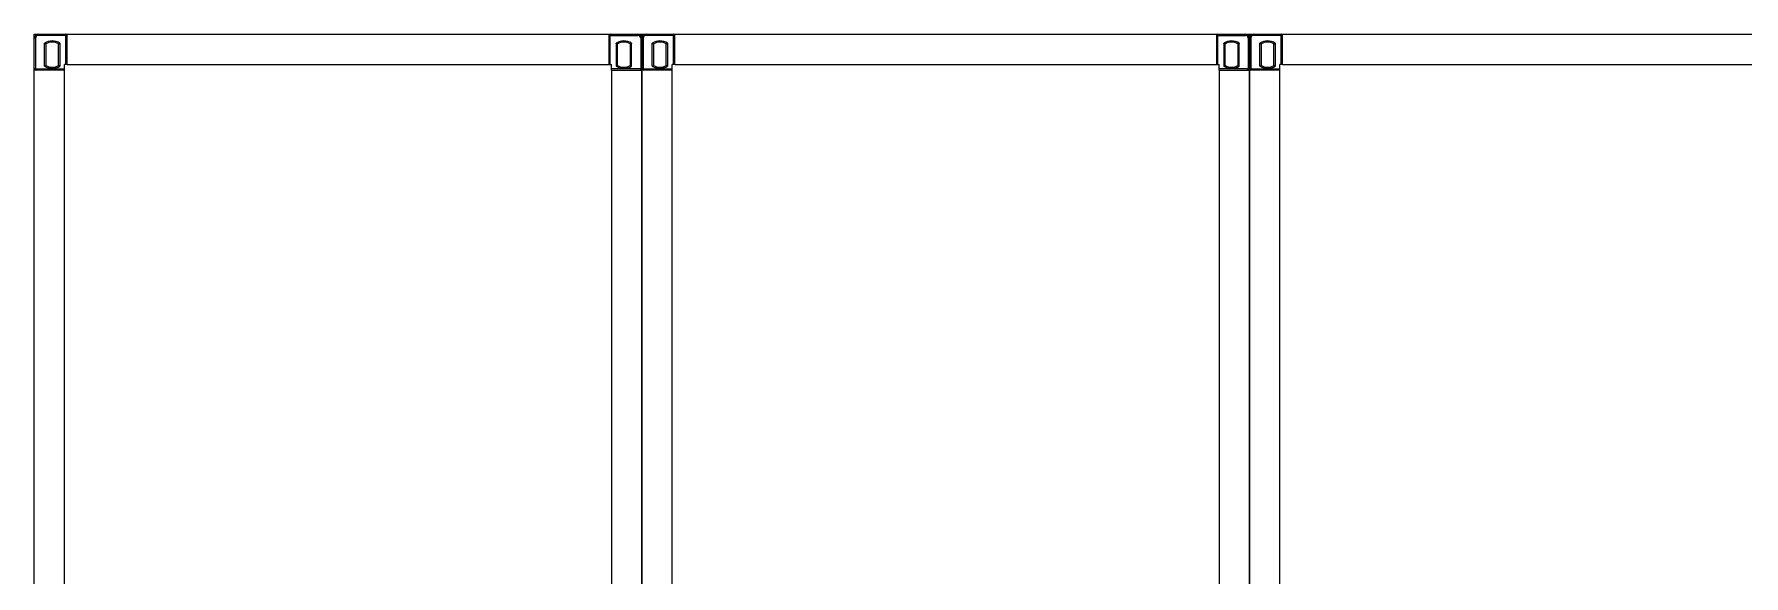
# Model space of a CAD drawing. Header units: millimetres. Extents: x 2448621 to 2484291, y -423869 to -398639.
# Drawn here: x 2481619.1 to 2481872.3, y -400945.7 to -400865.4 of the extents above; entities that cross this region are included whole.
import ezdxf

# ---------------------------------------------------------------- set-up
doc = ezdxf.new("R2010")
doc.units = ezdxf.units.MM
doc.header["$LTSCALE"] = 30

# ---------------------------------------------------------------- blocks, each defined once
blk = doc.blocks.new('KEY PLAN_NEW')
at = {"color": 253, "linetype": 'Continuous'}
for p, q in [((-1283.74, -1132.35), (-1283.86, -1132.35)), ((-1283.74, -1132.06), (-1283.74, -1132.06)), ((-1283.74, -1132.06), (-1283.74, -1132.06)), ((-1283.74, -1132.35), (-1283.74, -1135.38)), ((-1283.45, -1132.06), (-1283.45, -1131.94)), ((-1280.74, -1132.06), (-1283.45, -1132.06)), ((-1280.74, -1131.94), (-1280.74, -1132.06)), ((-1280.62, -1132.06), (-1280.74, -1132.06)), ((-1280.74, -1134.94), (-1280.74, -1132.06)), ((-1280.62, -1134.94), (-1280.62, -1131.94)), ((-1227.1, -1134.94), (-1227.1, -1131.94)), ((-1227.1, -1132.06), (-1226.98, -1132.06)), ((-1226.98, -1131.94), (-1226.98, -1132.06)), ((-1226.98, -1134.94), (-1226.98, -1132.06)), ((-1226.98, -1132.06), (-1224.27, -1132.06)), ((-1224.27, -1132.06), (-1224.27, -1131.94)), ((-1223.98, -1132.06), (-1223.98, -1132.06)), ((-1223.98, -1132.06), (-1223.98, -1132.06)), ((-1223.98, -1132.35), (-1223.86, -1132.35)), ((-1223.98, -1132.35), (-1223.98, -1135.38)), ((-1223.74, -1132.35), (-1223.86, -1132.35)), ((-1223.74, -1132.06), (-1223.74, -1132.06)), ((-1223.74, -1132.06), (-1223.74, -1132.06)), ((-1223.74, -1132.35), (-1223.74, -1135.38)), ((-1223.45, -1132.06), (-1223.45, -1131.94)), ((-1220.74, -1132.06), (-1223.45, -1132.06)), ((-1220.74, -1131.94), (-1220.74, -1132.06)), ((-1220.62, -1132.06), (-1220.74, -1132.06)), ((-1220.74, -1134.94), (-1220.74, -1132.06)), ((-1220.62, -1134.94), (-1220.62, -1131.94)), ((-1167.1, -1134.94), (-1167.1, -1131.94)), ((-1167.1, -1132.06), (-1166.98, -1132.06)), ((-1166.98, -1131.94), (-1166.98, -1132.06)), ((-1166.98, -1134.94), (-1166.98, -1132.06)), ((-1166.98, -1132.06), (-1164.27, -1132.06)), ((-1164.27, -1132.06), (-1164.27, -1131.94)), ((-1163.98, -1132.06), (-1163.98, -1132.06)), ((-1163.98, -1132.06), (-1163.98, -1132.06)), ((-1163.98, -1132.35), (-1163.86, -1132.35)), ((-1163.98, -1132.35), (-1163.98, -1135.38)), ((-1163.74, -1132.35), (-1163.86, -1132.35)), ((-1163.74, -1132.06), (-1163.74, -1132.06)), ((-1163.74, -1132.06), (-1163.74, -1132.06)), ((-1163.74, -1132.35), (-1163.74, -1135.38)), ((-1163.45, -1132.06), (-1163.45, -1131.94)), ((-1160.74, -1132.06), (-1163.45, -1132.06)), ((-1160.74, -1131.94), (-1160.74, -1132.06)), ((-1160.62, -1132.06), (-1160.74, -1132.06)), ((-1160.74, -1134.94), (-1160.74, -1132.06)), ((-1160.62, -1134.94), (-1160.62, -1131.94)), ((-1282.84, -1135.1), (-1282.84, -1132.84)), ((-1282.72, -1132.91), (-1282.72, -1135.04)), ((-1281.45, -1135.04), (-1281.45, -1132.91)), ((-1281.33, -1132.84), (-1281.33, -1135.1)), ((-1226.4, -1132.84), (-1226.4, -1135.1)), ((-1226.28, -1135.04), (-1226.28, -1132.91)), ((-1225.01, -1132.91), (-1225.01, -1135.04)), ((-1224.89, -1135.1), (-1224.89, -1132.84)), ((-1222.84, -1135.1), (-1222.84, -1132.84)), ((-1222.72, -1132.91), (-1222.72, -1135.04)), ((-1221.45, -1135.04), (-1221.45, -1132.91)), ((-1221.33, -1132.84), (-1221.33, -1135.1)), ((-1166.4, -1132.84), (-1166.4, -1135.1)), ((-1166.28, -1135.04), (-1166.28, -1132.91)), ((-1165.01, -1132.91), (-1165.01, -1135.04)), ((-1164.89, -1135.1), (-1164.89, -1132.84)), ((-1162.84, -1135.1), (-1162.84, -1132.84)), ((-1162.72, -1132.91), (-1162.72, -1135.04)), ((-1161.45, -1135.04), (-1161.45, -1132.91)), ((-1161.33, -1132.84), (-1161.33, -1135.1)), ((-1283.74, -1135.38), (-1283.86, -1135.38)), ((-1280.86, -1135.5), (-1283.86, -1135.5)), ((-1283.74, -1135.5), (-1283.74, -1135.38)), ((-1283.74, -1135.38), (-1280.86, -1135.38)), ((-1223.98, -1135.38), (-1226.86, -1135.38)), ((-1226.86, -1135.5), (-1223.86, -1135.5)), ((-1223.98, -1135.5), (-1223.98, -1135.38)), ((-1223.98, -1135.38), (-1223.86, -1135.38)), ((-1223.74, -1135.38), (-1223.86, -1135.38)), ((-1220.86, -1135.5), (-1223.86, -1135.5)), ((-1223.74, -1135.5), (-1223.74, -1135.38)), ((-1223.74, -1135.38), (-1220.86, -1135.38)), ((-1163.98, -1135.38), (-1166.86, -1135.38)), ((-1166.86, -1135.5), (-1163.86, -1135.5)), ((-1163.98, -1135.5), (-1163.98, -1135.38)), ((-1163.98, -1135.38), (-1163.86, -1135.38)), ((-1163.74, -1135.38), (-1163.86, -1135.38)), ((-1160.86, -1135.5), (-1163.86, -1135.5)), ((-1163.74, -1135.5), (-1163.74, -1135.38)), ((-1163.74, -1135.38), (-1160.86, -1135.38))]:
    blk.add_line(p, q, dxfattribs=at)
at = {"color": 253}
for p, q in [((-1280.62, -1134.94), (-1280.86, -1134.94)), ((-1280.86, -1135.5), (-1280.86, -1134.94)), ((-1280.86, -1428.38), (-1280.86, -1135.5)), ((-1280.62, -1134.94), (-1227.1, -1134.94)), ((-1227.1, -1134.94), (-1226.86, -1134.94)), ((-1226.86, -1135.5), (-1226.86, -1134.94)), ((-1226.86, -1135.5), (-1226.86, -1428.38)), ((-1220.62, -1134.94), (-1220.86, -1134.94)), ((-1220.86, -1135.5), (-1220.86, -1134.94)), ((-1220.86, -1428.38), (-1220.86, -1135.5)), ((-1220.62, -1134.94), (-1167.1, -1134.94)), ((-1167.1, -1134.94), (-1166.86, -1134.94)), ((-1166.86, -1135.5), (-1166.86, -1134.94)), ((-1166.86, -1135.5), (-1166.86, -1428.38)), ((-1160.62, -1134.94), (-1160.86, -1134.94)), ((-1160.86, -1135.5), (-1160.86, -1134.94)), ((-1160.86, -1428.38), (-1160.86, -1135.5)), ((-1160.62, -1134.94), (-1107.1, -1134.94))]:
    blk.add_line(p, q, dxfattribs=at)
for points in [[(-1283.86, -1131.94), (-1223.86, -1131.94), (-1223.86, -1431.94), (-1283.86, -1431.94)], [(-1223.86, -1131.94), (-1163.86, -1131.94), (-1163.86, -1431.94), (-1223.86, -1431.94)], [(-1163.86, -1131.94), (-1103.86, -1131.94), (-1103.86, -1431.94), (-1163.86, -1431.94)]]:
    blk.add_lwpolyline(points, close=True, dxfattribs=at)
at = {"color": 253, "linetype": 'Continuous'}
for centre, radius, start, end in [((-1283.45, -1132.35), 0.41, 90, 180), ((-1283.45, -1132.35), 0.29, 90, 180), ((-1282.08, -1133.97), 1.36, 56.2792, 123.7208), ((-1280.74, -1132.06), 0.12, 0, 90), ((-1226.98, -1132.06), 0.12, 90, 180), ((-1225.64, -1133.97), 1.36, 56.2792, 123.7208), ((-1224.27, -1132.35), 0.41, 0, 90), ((-1224.27, -1132.35), 0.29, 0, 90), ((-1223.45, -1132.35), 0.41, 90, 180), ((-1223.45, -1132.35), 0.29, 90, 180), ((-1222.08, -1133.97), 1.36, 56.2792, 123.7208), ((-1220.74, -1132.06), 0.12, 0, 90), ((-1166.98, -1132.06), 0.12, 90, 180), ((-1165.64, -1133.97), 1.36, 56.2792, 123.7208), ((-1164.27, -1132.35), 0.41, 0, 90), ((-1164.27, -1132.35), 0.29, 0, 90), ((-1163.45, -1132.35), 0.41, 90, 180), ((-1163.45, -1132.35), 0.29, 90, 180), ((-1162.08, -1133.97), 1.36, 56.2792, 123.7208), ((-1160.74, -1132.06), 0.12, 0, 90), ((-1282.08, -1133.97), 1.24, 59.1964, 120.8036), ((-1225.64, -1133.97), 1.24, 59.1964, 120.8036), ((-1222.08, -1133.97), 1.24, 59.1964, 120.8036), ((-1165.64, -1133.97), 1.24, 59.1964, 120.8036), ((-1162.08, -1133.97), 1.24, 59.1964, 120.8036), ((-1283.74, -1135.38), 0.12, 180, 270), ((-1282.08, -1133.97), 1.36, 236.2792, 303.7208), ((-1282.08, -1133.97), 1.24, 239.1964, 300.8036), ((-1225.64, -1133.97), 1.36, 236.2792, 303.7208), ((-1225.64, -1133.97), 1.24, 239.1964, 300.8036), ((-1223.98, -1135.38), 0.12, 270, 0), ((-1223.74, -1135.38), 0.12, 180, 270), ((-1222.08, -1133.97), 1.36, 236.2792, 303.7208), ((-1222.08, -1133.97), 1.24, 239.1964, 300.8036), ((-1165.64, -1133.97), 1.36, 236.2792, 303.7208), ((-1165.64, -1133.97), 1.24, 239.1964, 300.8036), ((-1163.98, -1135.38), 0.12, 270, 0), ((-1163.74, -1135.38), 0.12, 180, 270), ((-1162.08, -1133.97), 1.36, 236.2792, 303.7208), ((-1162.08, -1133.97), 1.24, 239.1964, 300.8036)]:
    blk.add_arc(centre, radius, start, end, dxfattribs=at)
for points, knots in [([(-1282.84, -1132.84), (-1282.84, -1132.84, 46), (-1282.84, -1132.84, 46), (-1282.83, -1132.84, 46), (-1282.83, -1132.84, 46), (-1282.83, -1132.84, 46), (-1282.83, -1132.85, 46), (-1282.83, -1132.85, 46), (-1282.82, -1132.85, 46), (-1282.82, -1132.85, 46), (-1282.81, -1132.86, 46), (-1282.81, -1132.86, 46), (-1282.8, -1132.86, 46), (-1282.8, -1132.86, 46), (-1282.8, -1132.86, 46), (-1282.8, -1132.86, 46), (-1282.79, -1132.87, 46), (-1282.79, -1132.87, 46), (-1282.79, -1132.87, 46), (-1282.79, -1132.87, 46), (-1282.78, -1132.87, 46), (-1282.78, -1132.88, 46), (-1282.77, -1132.88, 46), (-1282.77, -1132.88, 46), (-1282.76, -1132.88, 46), (-1282.76, -1132.88, 46), (-1282.76, -1132.88, 46), (-1282.76, -1132.88, 46), (-1282.76, -1132.89, 46), (-1282.76, -1132.89, 46), (-1282.75, -1132.89, 46), (-1282.75, -1132.89, 46), (-1282.74, -1132.89, 46), (-1282.74, -1132.89, 46), (-1282.74, -1132.9, 46), (-1282.74, -1132.9, 46), (-1282.74, -1132.9, 46), (-1282.74, -1132.9, 46), (-1282.73, -1132.9, 46), (-1282.73, -1132.9, 46), (-1282.73, -1132.9, 46), (-1282.73, -1132.9, 46), (-1282.73, -1132.9, 46), (-1282.72, -1132.9, 46), (-1282.72, -1132.91, 46), (-1282.72, -1132.91, 46), (-1282.72, -1132.91, 46), (-1282.72, -1132.91, 46), (-1282.72, -1132.91, 46), (-1282.72, -1132.91, 46), (-1282.72, -1132.91, 46), (-1282.72, -1132.91, 46), (-1282.72, -1132.91, 46), (-1282.72, -1132.91, 46)], [0, 0, 0, 0, 0.00782, 0.00782, 0.015639, 0.031279, 0.031279, 0.062557, 0.062557, 0.125114, 0.125114, 0.187671, 0.187671, 0.21895, 0.21895, 0.234589, 0.234589, 0.250228, 0.250228, 0.312785, 0.312785, 0.375342, 0.375342, 0.437899, 0.437899, 0.453538, 0.453538, 0.469178, 0.469178, 0.500456, 0.500456, 0.563013, 0.563013, 0.62557, 0.62557, 0.641209, 0.641209, 0.656849, 0.656849, 0.688127, 0.688127, 0.750684, 0.750684, 0.813241, 0.813241, 0.828881, 0.828881, 0.84452, 0.84452, 0.875798, 0.875798, 0.938355, 1, 1, 1, 1]), ([(-1281.45, -1132.91), (-1281.45, -1132.91, 46), (-1281.45, -1132.91, 46), (-1281.45, -1132.91, 46), (-1281.44, -1132.91, 46), (-1281.44, -1132.91, 46), (-1281.44, -1132.91, 46), (-1281.44, -1132.91, 46), (-1281.44, -1132.91, 46), (-1281.44, -1132.91, 46), (-1281.44, -1132.9, 46), (-1281.44, -1132.9, 46), (-1281.43, -1132.9, 46), (-1281.43, -1132.9, 46), (-1281.43, -1132.9, 46), (-1281.43, -1132.9, 46), (-1281.43, -1132.9, 46), (-1281.43, -1132.9, 46), (-1281.43, -1132.9, 46), (-1281.43, -1132.9, 46), (-1281.42, -1132.89, 46), (-1281.42, -1132.89, 46), (-1281.41, -1132.89, 46), (-1281.41, -1132.89, 46), (-1281.41, -1132.89, 46), (-1281.41, -1132.89, 46), (-1281.4, -1132.88, 46), (-1281.4, -1132.88, 46), (-1281.4, -1132.88, 46), (-1281.4, -1132.88, 46), (-1281.4, -1132.88, 46), (-1281.39, -1132.88, 46), (-1281.39, -1132.88, 46), (-1281.38, -1132.87, 46), (-1281.38, -1132.87, 46), (-1281.37, -1132.87, 46), (-1281.37, -1132.87, 46), (-1281.37, -1132.87, 46), (-1281.37, -1132.86, 46), (-1281.37, -1132.86, 46), (-1281.36, -1132.86, 46), (-1281.36, -1132.86, 46), (-1281.36, -1132.86, 46), (-1281.35, -1132.86, 46), (-1281.35, -1132.85, 46), (-1281.34, -1132.85, 46), (-1281.34, -1132.85, 46), (-1281.33, -1132.85, 46), (-1281.33, -1132.84, 46), (-1281.33, -1132.84, 46), (-1281.33, -1132.84, 46), (-1281.33, -1132.84, 46), (-1281.33, -1132.84, 46), (-1281.33, -1132.84, 46)], [0, 0, 0, 0, 0.06206, 0.12459, 0.12459, 0.155854, 0.155854, 0.171487, 0.171487, 0.187119, 0.187119, 0.249648, 0.249648, 0.312178, 0.312178, 0.343442, 0.343442, 0.359075, 0.359075, 0.374707, 0.374707, 0.437236, 0.437236, 0.499766, 0.499766, 0.53103, 0.53103, 0.546663, 0.546663, 0.562295, 0.562295, 0.624824, 0.624824, 0.687353, 0.687353, 0.749883, 0.749883, 0.765515, 0.765515, 0.781147, 0.781147, 0.812412, 0.812412, 0.874941, 0.874941, 0.937471, 0.937471, 0.968735, 0.968735, 0.984368, 0.992184, 0.992184, 1, 1, 1, 1]), ([(-1226.28, -1132.91), (-1226.28, -1132.91, 46), (-1226.28, -1132.91, 46), (-1226.28, -1132.91, 46), (-1226.28, -1132.91, 46), (-1226.28, -1132.91, 46), (-1226.28, -1132.91, 46), (-1226.28, -1132.91, 46), (-1226.28, -1132.91, 46), (-1226.28, -1132.91, 46), (-1226.28, -1132.9, 46), (-1226.29, -1132.9, 46), (-1226.29, -1132.9, 46), (-1226.29, -1132.9, 46), (-1226.29, -1132.9, 46), (-1226.29, -1132.9, 46), (-1226.3, -1132.9, 46), (-1226.3, -1132.9, 46), (-1226.3, -1132.9, 46), (-1226.3, -1132.9, 46), (-1226.3, -1132.89, 46), (-1226.3, -1132.89, 46), (-1226.31, -1132.89, 46), (-1226.31, -1132.89, 46), (-1226.32, -1132.89, 46), (-1226.32, -1132.89, 46), (-1226.32, -1132.88, 46), (-1226.32, -1132.88, 46), (-1226.32, -1132.88, 46), (-1226.32, -1132.88, 46), (-1226.33, -1132.88, 46), (-1226.33, -1132.88, 46), (-1226.34, -1132.88, 46), (-1226.34, -1132.87, 46), (-1226.35, -1132.87, 46), (-1226.35, -1132.87, 46), (-1226.35, -1132.87, 46), (-1226.35, -1132.87, 46), (-1226.36, -1132.86, 46), (-1226.36, -1132.86, 46), (-1226.36, -1132.86, 46), (-1226.36, -1132.86, 46), (-1226.37, -1132.86, 46), (-1226.37, -1132.86, 46), (-1226.38, -1132.85, 46), (-1226.38, -1132.85, 46), (-1226.39, -1132.85, 46), (-1226.39, -1132.85, 46), (-1226.39, -1132.84, 46), (-1226.39, -1132.84, 46), (-1226.39, -1132.84, 46), (-1226.4, -1132.84, 46), (-1226.4, -1132.84, 46), (-1226.4, -1132.84, 46)], [0, 0, 0, 0, 0.06206, 0.12459, 0.12459, 0.155854, 0.155854, 0.171487, 0.171487, 0.187119, 0.187119, 0.249648, 0.249648, 0.312178, 0.312178, 0.343442, 0.343442, 0.359075, 0.359075, 0.374707, 0.374707, 0.437236, 0.437236, 0.499766, 0.499766, 0.53103, 0.53103, 0.546663, 0.546663, 0.562295, 0.562295, 0.624824, 0.624824, 0.687353, 0.687353, 0.749883, 0.749883, 0.765515, 0.765515, 0.781147, 0.781147, 0.812412, 0.812412, 0.874941, 0.874941, 0.937471, 0.937471, 0.968735, 0.968735, 0.984368, 0.992184, 0.992184, 1, 1, 1, 1]), ([(-1224.89, -1132.84), (-1224.89, -1132.84, 46), (-1224.89, -1132.84, 46), (-1224.89, -1132.84, 46), (-1224.89, -1132.84, 46), (-1224.89, -1132.84, 46), (-1224.89, -1132.85, 46), (-1224.9, -1132.85, 46), (-1224.9, -1132.85, 46), (-1224.91, -1132.85, 46), (-1224.91, -1132.86, 46), (-1224.92, -1132.86, 46), (-1224.92, -1132.86, 46), (-1224.92, -1132.86, 46), (-1224.93, -1132.86, 46), (-1224.93, -1132.86, 46), (-1224.93, -1132.87, 46), (-1224.93, -1132.87, 46), (-1224.93, -1132.87, 46), (-1224.94, -1132.87, 46), (-1224.94, -1132.87, 46), (-1224.95, -1132.88, 46), (-1224.95, -1132.88, 46), (-1224.96, -1132.88, 46), (-1224.96, -1132.88, 46), (-1224.96, -1132.88, 46), (-1224.96, -1132.88, 46), (-1224.96, -1132.88, 46), (-1224.97, -1132.89, 46), (-1224.97, -1132.89, 46), (-1224.97, -1132.89, 46), (-1224.97, -1132.89, 46), (-1224.98, -1132.89, 46), (-1224.98, -1132.89, 46), (-1224.99, -1132.9, 46), (-1224.99, -1132.9, 46), (-1224.99, -1132.9, 46), (-1224.99, -1132.9, 46), (-1224.99, -1132.9, 46), (-1224.99, -1132.9, 46), (-1224.99, -1132.9, 46), (-1224.99, -1132.9, 46), (-1225, -1132.9, 46), (-1225, -1132.9, 46), (-1225, -1132.91, 46), (-1225, -1132.91, 46), (-1225, -1132.91, 46), (-1225, -1132.91, 46), (-1225, -1132.91, 46), (-1225, -1132.91, 46), (-1225.01, -1132.91, 46), (-1225.01, -1132.91, 46), (-1225.01, -1132.91, 46), (-1225.01, -1132.91, 46)], [0, 0, 0, 0, 0.00782, 0.00782, 0.015639, 0.031279, 0.031279, 0.062557, 0.062557, 0.125114, 0.125114, 0.187671, 0.187671, 0.21895, 0.21895, 0.234589, 0.234589, 0.250228, 0.250228, 0.312785, 0.312785, 0.375342, 0.375342, 0.437899, 0.437899, 0.453538, 0.453538, 0.469178, 0.469178, 0.500456, 0.500456, 0.563013, 0.563013, 0.62557, 0.62557, 0.641209, 0.641209, 0.656849, 0.656849, 0.688127, 0.688127, 0.750684, 0.750684, 0.813241, 0.813241, 0.828881, 0.828881, 0.84452, 0.84452, 0.875798, 0.875798, 0.938355, 1, 1, 1, 1]), ([(-1222.84, -1132.84), (-1222.84, -1132.84, 46), (-1222.84, -1132.84, 46), (-1222.83, -1132.84, 46), (-1222.83, -1132.84, 46), (-1222.83, -1132.84, 46), (-1222.83, -1132.85, 46), (-1222.83, -1132.85, 46), (-1222.82, -1132.85, 46), (-1222.82, -1132.85, 46), (-1222.81, -1132.86, 46), (-1222.81, -1132.86, 46), (-1222.8, -1132.86, 46), (-1222.8, -1132.86, 46), (-1222.8, -1132.86, 46), (-1222.8, -1132.86, 46), (-1222.79, -1132.87, 46), (-1222.79, -1132.87, 46), (-1222.79, -1132.87, 46), (-1222.79, -1132.87, 46), (-1222.78, -1132.87, 46), (-1222.78, -1132.88, 46), (-1222.77, -1132.88, 46), (-1222.77, -1132.88, 46), (-1222.76, -1132.88, 46), (-1222.76, -1132.88, 46), (-1222.76, -1132.88, 46), (-1222.76, -1132.88, 46), (-1222.76, -1132.89, 46), (-1222.76, -1132.89, 46), (-1222.75, -1132.89, 46), (-1222.75, -1132.89, 46), (-1222.74, -1132.89, 46), (-1222.74, -1132.89, 46), (-1222.74, -1132.9, 46), (-1222.74, -1132.9, 46), (-1222.74, -1132.9, 46), (-1222.74, -1132.9, 46), (-1222.73, -1132.9, 46), (-1222.73, -1132.9, 46), (-1222.73, -1132.9, 46), (-1222.73, -1132.9, 46), (-1222.73, -1132.9, 46), (-1222.72, -1132.9, 46), (-1222.72, -1132.91, 46), (-1222.72, -1132.91, 46), (-1222.72, -1132.91, 46), (-1222.72, -1132.91, 46), (-1222.72, -1132.91, 46), (-1222.72, -1132.91, 46), (-1222.72, -1132.91, 46), (-1222.72, -1132.91, 46), (-1222.72, -1132.91, 46), (-1222.72, -1132.91, 46)], [0, 0, 0, 0, 0.00782, 0.00782, 0.015639, 0.031279, 0.031279, 0.062557, 0.062557, 0.125114, 0.125114, 0.187671, 0.187671, 0.21895, 0.21895, 0.234589, 0.234589, 0.250228, 0.250228, 0.312785, 0.312785, 0.375342, 0.375342, 0.437899, 0.437899, 0.453538, 0.453538, 0.469178, 0.469178, 0.500456, 0.500456, 0.563013, 0.563013, 0.62557, 0.62557, 0.641209, 0.641209, 0.656849, 0.656849, 0.688127, 0.688127, 0.750684, 0.750684, 0.813241, 0.813241, 0.828881, 0.828881, 0.84452, 0.84452, 0.875798, 0.875798, 0.938355, 1, 1, 1, 1]), ([(-1221.45, -1132.91), (-1221.45, -1132.91, 46), (-1221.45, -1132.91, 46), (-1221.45, -1132.91, 46), (-1221.44, -1132.91, 46), (-1221.44, -1132.91, 46), (-1221.44, -1132.91, 46), (-1221.44, -1132.91, 46), (-1221.44, -1132.91, 46), (-1221.44, -1132.91, 46), (-1221.44, -1132.9, 46), (-1221.44, -1132.9, 46), (-1221.43, -1132.9, 46), (-1221.43, -1132.9, 46), (-1221.43, -1132.9, 46), (-1221.43, -1132.9, 46), (-1221.43, -1132.9, 46), (-1221.43, -1132.9, 46), (-1221.43, -1132.9, 46), (-1221.43, -1132.9, 46), (-1221.42, -1132.89, 46), (-1221.42, -1132.89, 46), (-1221.41, -1132.89, 46), (-1221.41, -1132.89, 46), (-1221.41, -1132.89, 46), (-1221.41, -1132.89, 46), (-1221.4, -1132.88, 46), (-1221.4, -1132.88, 46), (-1221.4, -1132.88, 46), (-1221.4, -1132.88, 46), (-1221.4, -1132.88, 46), (-1221.39, -1132.88, 46), (-1221.39, -1132.88, 46), (-1221.38, -1132.87, 46), (-1221.38, -1132.87, 46), (-1221.37, -1132.87, 46), (-1221.37, -1132.87, 46), (-1221.37, -1132.87, 46), (-1221.37, -1132.86, 46), (-1221.37, -1132.86, 46), (-1221.36, -1132.86, 46), (-1221.36, -1132.86, 46), (-1221.36, -1132.86, 46), (-1221.35, -1132.86, 46), (-1221.35, -1132.85, 46), (-1221.34, -1132.85, 46), (-1221.34, -1132.85, 46), (-1221.33, -1132.85, 46), (-1221.33, -1132.84, 46), (-1221.33, -1132.84, 46), (-1221.33, -1132.84, 46), (-1221.33, -1132.84, 46), (-1221.33, -1132.84, 46), (-1221.33, -1132.84, 46)], [0, 0, 0, 0, 0.06206, 0.12459, 0.12459, 0.155854, 0.155854, 0.171487, 0.171487, 0.187119, 0.187119, 0.249648, 0.249648, 0.312178, 0.312178, 0.343442, 0.343442, 0.359075, 0.359075, 0.374707, 0.374707, 0.437236, 0.437236, 0.499766, 0.499766, 0.53103, 0.53103, 0.546663, 0.546663, 0.562295, 0.562295, 0.624824, 0.624824, 0.687353, 0.687353, 0.749883, 0.749883, 0.765515, 0.765515, 0.781147, 0.781147, 0.812412, 0.812412, 0.874941, 0.874941, 0.937471, 0.937471, 0.968735, 0.968735, 0.984368, 0.992184, 0.992184, 1, 1, 1, 1]), ([(-1166.28, -1132.91), (-1166.28, -1132.91, 46), (-1166.28, -1132.91, 46), (-1166.28, -1132.91, 46), (-1166.28, -1132.91, 46), (-1166.28, -1132.91, 46), (-1166.28, -1132.91, 46), (-1166.28, -1132.91, 46), (-1166.28, -1132.91, 46), (-1166.28, -1132.91, 46), (-1166.28, -1132.9, 46), (-1166.29, -1132.9, 46), (-1166.29, -1132.9, 46), (-1166.29, -1132.9, 46), (-1166.29, -1132.9, 46), (-1166.29, -1132.9, 46), (-1166.3, -1132.9, 46), (-1166.3, -1132.9, 46), (-1166.3, -1132.9, 46), (-1166.3, -1132.9, 46), (-1166.3, -1132.89, 46), (-1166.3, -1132.89, 46), (-1166.31, -1132.89, 46), (-1166.31, -1132.89, 46), (-1166.32, -1132.89, 46), (-1166.32, -1132.89, 46), (-1166.32, -1132.88, 46), (-1166.32, -1132.88, 46), (-1166.32, -1132.88, 46), (-1166.32, -1132.88, 46), (-1166.33, -1132.88, 46), (-1166.33, -1132.88, 46), (-1166.34, -1132.88, 46), (-1166.34, -1132.87, 46), (-1166.35, -1132.87, 46), (-1166.35, -1132.87, 46), (-1166.35, -1132.87, 46), (-1166.35, -1132.87, 46), (-1166.36, -1132.86, 46), (-1166.36, -1132.86, 46), (-1166.36, -1132.86, 46), (-1166.36, -1132.86, 46), (-1166.37, -1132.86, 46), (-1166.37, -1132.86, 46), (-1166.38, -1132.85, 46), (-1166.38, -1132.85, 46), (-1166.39, -1132.85, 46), (-1166.39, -1132.85, 46), (-1166.39, -1132.84, 46), (-1166.39, -1132.84, 46), (-1166.39, -1132.84, 46), (-1166.4, -1132.84, 46), (-1166.4, -1132.84, 46), (-1166.4, -1132.84, 46)], [0, 0, 0, 0, 0.06206, 0.12459, 0.12459, 0.155854, 0.155854, 0.171487, 0.171487, 0.187119, 0.187119, 0.249648, 0.249648, 0.312178, 0.312178, 0.343442, 0.343442, 0.359075, 0.359075, 0.374707, 0.374707, 0.437236, 0.437236, 0.499766, 0.499766, 0.53103, 0.53103, 0.546663, 0.546663, 0.562295, 0.562295, 0.624824, 0.624824, 0.687353, 0.687353, 0.749883, 0.749883, 0.765515, 0.765515, 0.781147, 0.781147, 0.812412, 0.812412, 0.874941, 0.874941, 0.937471, 0.937471, 0.968735, 0.968735, 0.984368, 0.992184, 0.992184, 1, 1, 1, 1]), ([(-1164.89, -1132.84), (-1164.89, -1132.84, 46), (-1164.89, -1132.84, 46), (-1164.89, -1132.84, 46), (-1164.89, -1132.84, 46), (-1164.89, -1132.84, 46), (-1164.89, -1132.85, 46), (-1164.9, -1132.85, 46), (-1164.9, -1132.85, 46), (-1164.91, -1132.85, 46), (-1164.91, -1132.86, 46), (-1164.92, -1132.86, 46), (-1164.92, -1132.86, 46), (-1164.92, -1132.86, 46), (-1164.93, -1132.86, 46), (-1164.93, -1132.86, 46), (-1164.93, -1132.87, 46), (-1164.93, -1132.87, 46), (-1164.93, -1132.87, 46), (-1164.94, -1132.87, 46), (-1164.94, -1132.87, 46), (-1164.95, -1132.88, 46), (-1164.95, -1132.88, 46), (-1164.96, -1132.88, 46), (-1164.96, -1132.88, 46), (-1164.96, -1132.88, 46), (-1164.96, -1132.88, 46), (-1164.96, -1132.88, 46), (-1164.97, -1132.89, 46), (-1164.97, -1132.89, 46), (-1164.97, -1132.89, 46), (-1164.97, -1132.89, 46), (-1164.98, -1132.89, 46), (-1164.98, -1132.89, 46), (-1164.99, -1132.9, 46), (-1164.99, -1132.9, 46), (-1164.99, -1132.9, 46), (-1164.99, -1132.9, 46), (-1164.99, -1132.9, 46), (-1164.99, -1132.9, 46), (-1164.99, -1132.9, 46), (-1164.99, -1132.9, 46), (-1165, -1132.9, 46), (-1165, -1132.9, 46), (-1165, -1132.91, 46), (-1165, -1132.91, 46), (-1165, -1132.91, 46), (-1165, -1132.91, 46), (-1165, -1132.91, 46), (-1165, -1132.91, 46), (-1165.01, -1132.91, 46), (-1165.01, -1132.91, 46), (-1165.01, -1132.91, 46), (-1165.01, -1132.91, 46)], [0, 0, 0, 0, 0.00782, 0.00782, 0.015639, 0.031279, 0.031279, 0.062557, 0.062557, 0.125114, 0.125114, 0.187671, 0.187671, 0.21895, 0.21895, 0.234589, 0.234589, 0.250228, 0.250228, 0.312785, 0.312785, 0.375342, 0.375342, 0.437899, 0.437899, 0.453538, 0.453538, 0.469178, 0.469178, 0.500456, 0.500456, 0.563013, 0.563013, 0.62557, 0.62557, 0.641209, 0.641209, 0.656849, 0.656849, 0.688127, 0.688127, 0.750684, 0.750684, 0.813241, 0.813241, 0.828881, 0.828881, 0.84452, 0.84452, 0.875798, 0.875798, 0.938355, 1, 1, 1, 1]), ([(-1162.84, -1132.84), (-1162.84, -1132.84, 46), (-1162.84, -1132.84, 46), (-1162.83, -1132.84, 46), (-1162.83, -1132.84, 46), (-1162.83, -1132.84, 46), (-1162.83, -1132.85, 46), (-1162.83, -1132.85, 46), (-1162.82, -1132.85, 46), (-1162.82, -1132.85, 46), (-1162.81, -1132.86, 46), (-1162.81, -1132.86, 46), (-1162.8, -1132.86, 46), (-1162.8, -1132.86, 46), (-1162.8, -1132.86, 46), (-1162.8, -1132.86, 46), (-1162.79, -1132.87, 46), (-1162.79, -1132.87, 46), (-1162.79, -1132.87, 46), (-1162.79, -1132.87, 46), (-1162.78, -1132.87, 46), (-1162.78, -1132.88, 46), (-1162.77, -1132.88, 46), (-1162.77, -1132.88, 46), (-1162.76, -1132.88, 46), (-1162.76, -1132.88, 46), (-1162.76, -1132.88, 46), (-1162.76, -1132.88, 46), (-1162.76, -1132.89, 46), (-1162.76, -1132.89, 46), (-1162.75, -1132.89, 46), (-1162.75, -1132.89, 46), (-1162.74, -1132.89, 46), (-1162.74, -1132.89, 46), (-1162.74, -1132.9, 46), (-1162.74, -1132.9, 46), (-1162.74, -1132.9, 46), (-1162.74, -1132.9, 46), (-1162.73, -1132.9, 46), (-1162.73, -1132.9, 46), (-1162.73, -1132.9, 46), (-1162.73, -1132.9, 46), (-1162.73, -1132.9, 46), (-1162.72, -1132.9, 46), (-1162.72, -1132.91, 46), (-1162.72, -1132.91, 46), (-1162.72, -1132.91, 46), (-1162.72, -1132.91, 46), (-1162.72, -1132.91, 46), (-1162.72, -1132.91, 46), (-1162.72, -1132.91, 46), (-1162.72, -1132.91, 46), (-1162.72, -1132.91, 46), (-1162.72, -1132.91, 46)], [0, 0, 0, 0, 0.00782, 0.00782, 0.015639, 0.031279, 0.031279, 0.062557, 0.062557, 0.125114, 0.125114, 0.187671, 0.187671, 0.21895, 0.21895, 0.234589, 0.234589, 0.250228, 0.250228, 0.312785, 0.312785, 0.375342, 0.375342, 0.437899, 0.437899, 0.453538, 0.453538, 0.469178, 0.469178, 0.500456, 0.500456, 0.563013, 0.563013, 0.62557, 0.62557, 0.641209, 0.641209, 0.656849, 0.656849, 0.688127, 0.688127, 0.750684, 0.750684, 0.813241, 0.813241, 0.828881, 0.828881, 0.84452, 0.84452, 0.875798, 0.875798, 0.938355, 1, 1, 1, 1]), ([(-1161.45, -1132.91), (-1161.45, -1132.91, 46), (-1161.45, -1132.91, 46), (-1161.45, -1132.91, 46), (-1161.44, -1132.91, 46), (-1161.44, -1132.91, 46), (-1161.44, -1132.91, 46), (-1161.44, -1132.91, 46), (-1161.44, -1132.91, 46), (-1161.44, -1132.91, 46), (-1161.44, -1132.9, 46), (-1161.44, -1132.9, 46), (-1161.43, -1132.9, 46), (-1161.43, -1132.9, 46), (-1161.43, -1132.9, 46), (-1161.43, -1132.9, 46), (-1161.43, -1132.9, 46), (-1161.43, -1132.9, 46), (-1161.43, -1132.9, 46), (-1161.43, -1132.9, 46), (-1161.42, -1132.89, 46), (-1161.42, -1132.89, 46), (-1161.41, -1132.89, 46), (-1161.41, -1132.89, 46), (-1161.41, -1132.89, 46), (-1161.41, -1132.89, 46), (-1161.4, -1132.88, 46), (-1161.4, -1132.88, 46), (-1161.4, -1132.88, 46), (-1161.4, -1132.88, 46), (-1161.4, -1132.88, 46), (-1161.39, -1132.88, 46), (-1161.39, -1132.88, 46), (-1161.38, -1132.87, 46), (-1161.38, -1132.87, 46), (-1161.37, -1132.87, 46), (-1161.37, -1132.87, 46), (-1161.37, -1132.87, 46), (-1161.37, -1132.86, 46), (-1161.37, -1132.86, 46), (-1161.36, -1132.86, 46), (-1161.36, -1132.86, 46), (-1161.36, -1132.86, 46), (-1161.35, -1132.86, 46), (-1161.35, -1132.85, 46), (-1161.34, -1132.85, 46), (-1161.34, -1132.85, 46), (-1161.33, -1132.85, 46), (-1161.33, -1132.84, 46), (-1161.33, -1132.84, 46), (-1161.33, -1132.84, 46), (-1161.33, -1132.84, 46), (-1161.33, -1132.84, 46), (-1161.33, -1132.84, 46)], [0, 0, 0, 0, 0.06206, 0.12459, 0.12459, 0.155854, 0.155854, 0.171487, 0.171487, 0.187119, 0.187119, 0.249648, 0.249648, 0.312178, 0.312178, 0.343442, 0.343442, 0.359075, 0.359075, 0.374707, 0.374707, 0.437236, 0.437236, 0.499766, 0.499766, 0.53103, 0.53103, 0.546663, 0.546663, 0.562295, 0.562295, 0.624824, 0.624824, 0.687353, 0.687353, 0.749883, 0.749883, 0.765515, 0.765515, 0.781147, 0.781147, 0.812412, 0.812412, 0.874941, 0.874941, 0.937471, 0.937471, 0.968735, 0.968735, 0.984368, 0.992184, 0.992184, 1, 1, 1, 1]), ([(-1282.84, -1135.1), (-1282.84, -1135.1, 46), (-1282.84, -1135.1, 46), (-1282.83, -1135.1, 46), (-1282.83, -1135.1, 46), (-1282.83, -1135.1, 46), (-1282.83, -1135.1, 46), (-1282.83, -1135.1, 46), (-1282.82, -1135.1, 46), (-1282.82, -1135.09, 46), (-1282.81, -1135.09, 46), (-1282.81, -1135.09, 46), (-1282.8, -1135.09, 46), (-1282.8, -1135.09, 46), (-1282.8, -1135.08, 46), (-1282.8, -1135.08, 46), (-1282.79, -1135.08, 46), (-1282.79, -1135.08, 46), (-1282.79, -1135.08, 46), (-1282.79, -1135.08, 46), (-1282.78, -1135.07, 46), (-1282.78, -1135.07, 46), (-1282.77, -1135.07, 46), (-1282.77, -1135.07, 46), (-1282.76, -1135.06, 46), (-1282.76, -1135.06, 46), (-1282.76, -1135.06, 46), (-1282.76, -1135.06, 46), (-1282.76, -1135.06, 46), (-1282.76, -1135.06, 46), (-1282.75, -1135.06, 46), (-1282.75, -1135.06, 46), (-1282.74, -1135.05, 46), (-1282.74, -1135.05, 46), (-1282.74, -1135.05, 46), (-1282.74, -1135.05, 46), (-1282.74, -1135.05, 46), (-1282.74, -1135.05, 46), (-1282.73, -1135.05, 46), (-1282.73, -1135.05, 46), (-1282.73, -1135.05, 46), (-1282.73, -1135.05, 46), (-1282.73, -1135.04, 46), (-1282.72, -1135.04, 46), (-1282.72, -1135.04, 46), (-1282.72, -1135.04, 46), (-1282.72, -1135.04, 46), (-1282.72, -1135.04, 46), (-1282.72, -1135.04, 46), (-1282.72, -1135.04, 46), (-1282.72, -1135.04, 46), (-1282.72, -1135.04, 46), (-1282.72, -1135.04, 46), (-1282.72, -1135.04, 46)], [0, 0, 0, 0, 0.00782, 0.00782, 0.015639, 0.031279, 0.031279, 0.062557, 0.062557, 0.125114, 0.125114, 0.187671, 0.187671, 0.21895, 0.21895, 0.234589, 0.234589, 0.250228, 0.250228, 0.312785, 0.312785, 0.375342, 0.375342, 0.437899, 0.437899, 0.453538, 0.453538, 0.469178, 0.469178, 0.500456, 0.500456, 0.563013, 0.563013, 0.62557, 0.62557, 0.641209, 0.641209, 0.656849, 0.656849, 0.688127, 0.688127, 0.750684, 0.750684, 0.813241, 0.813241, 0.828881, 0.828881, 0.84452, 0.84452, 0.875798, 0.875798, 0.938355, 1, 1, 1, 1]), ([(-1281.45, -1135.04), (-1281.45, -1135.04, 46), (-1281.45, -1135.04, 46), (-1281.45, -1135.04, 46), (-1281.44, -1135.04, 46), (-1281.44, -1135.04, 46), (-1281.44, -1135.04, 46), (-1281.44, -1135.04, 46), (-1281.44, -1135.04, 46), (-1281.44, -1135.04, 46), (-1281.44, -1135.04, 46), (-1281.44, -1135.04, 46), (-1281.43, -1135.05, 46), (-1281.43, -1135.05, 46), (-1281.43, -1135.05, 46), (-1281.43, -1135.05, 46), (-1281.43, -1135.05, 46), (-1281.43, -1135.05, 46), (-1281.43, -1135.05, 46), (-1281.43, -1135.05, 46), (-1281.42, -1135.05, 46), (-1281.42, -1135.05, 46), (-1281.41, -1135.06, 46), (-1281.41, -1135.06, 46), (-1281.41, -1135.06, 46), (-1281.41, -1135.06, 46), (-1281.4, -1135.06, 46), (-1281.4, -1135.06, 46), (-1281.4, -1135.06, 46), (-1281.4, -1135.06, 46), (-1281.4, -1135.07, 46), (-1281.39, -1135.07, 46), (-1281.39, -1135.07, 46), (-1281.38, -1135.07, 46), (-1281.38, -1135.08, 46), (-1281.37, -1135.08, 46), (-1281.37, -1135.08, 46), (-1281.37, -1135.08, 46), (-1281.37, -1135.08, 46), (-1281.37, -1135.08, 46), (-1281.36, -1135.09, 46), (-1281.36, -1135.09, 46), (-1281.36, -1135.09, 46), (-1281.35, -1135.09, 46), (-1281.35, -1135.09, 46), (-1281.34, -1135.1, 46), (-1281.34, -1135.1, 46), (-1281.33, -1135.1, 46), (-1281.33, -1135.1, 46), (-1281.33, -1135.1, 46), (-1281.33, -1135.1, 46), (-1281.33, -1135.1, 46), (-1281.33, -1135.1, 46), (-1281.33, -1135.1, 46)], [0, 0, 0, 0, 0.06206, 0.12459, 0.12459, 0.155854, 0.155854, 0.171487, 0.171487, 0.187119, 0.187119, 0.249648, 0.249648, 0.312178, 0.312178, 0.343442, 0.343442, 0.359075, 0.359075, 0.374707, 0.374707, 0.437236, 0.437236, 0.499766, 0.499766, 0.53103, 0.53103, 0.546663, 0.546663, 0.562295, 0.562295, 0.624824, 0.624824, 0.687353, 0.687353, 0.749883, 0.749883, 0.765515, 0.765515, 0.781147, 0.781147, 0.812412, 0.812412, 0.874941, 0.874941, 0.937471, 0.937471, 0.968735, 0.968735, 0.984368, 0.992184, 0.992184, 1, 1, 1, 1]), ([(-1226.28, -1135.04), (-1226.28, -1135.04, 46), (-1226.28, -1135.04, 46), (-1226.28, -1135.04, 46), (-1226.28, -1135.04, 46), (-1226.28, -1135.04, 46), (-1226.28, -1135.04, 46), (-1226.28, -1135.04, 46), (-1226.28, -1135.04, 46), (-1226.28, -1135.04, 46), (-1226.28, -1135.04, 46), (-1226.29, -1135.04, 46), (-1226.29, -1135.05, 46), (-1226.29, -1135.05, 46), (-1226.29, -1135.05, 46), (-1226.29, -1135.05, 46), (-1226.3, -1135.05, 46), (-1226.3, -1135.05, 46), (-1226.3, -1135.05, 46), (-1226.3, -1135.05, 46), (-1226.3, -1135.05, 46), (-1226.3, -1135.05, 46), (-1226.31, -1135.06, 46), (-1226.31, -1135.06, 46), (-1226.32, -1135.06, 46), (-1226.32, -1135.06, 46), (-1226.32, -1135.06, 46), (-1226.32, -1135.06, 46), (-1226.32, -1135.06, 46), (-1226.32, -1135.06, 46), (-1226.33, -1135.07, 46), (-1226.33, -1135.07, 46), (-1226.34, -1135.07, 46), (-1226.34, -1135.07, 46), (-1226.35, -1135.08, 46), (-1226.35, -1135.08, 46), (-1226.35, -1135.08, 46), (-1226.35, -1135.08, 46), (-1226.36, -1135.08, 46), (-1226.36, -1135.08, 46), (-1226.36, -1135.09, 46), (-1226.36, -1135.09, 46), (-1226.37, -1135.09, 46), (-1226.37, -1135.09, 46), (-1226.38, -1135.09, 46), (-1226.38, -1135.1, 46), (-1226.39, -1135.1, 46), (-1226.39, -1135.1, 46), (-1226.39, -1135.1, 46), (-1226.39, -1135.1, 46), (-1226.39, -1135.1, 46), (-1226.4, -1135.1, 46), (-1226.4, -1135.1, 46), (-1226.4, -1135.1, 46)], [0, 0, 0, 0, 0.06206, 0.12459, 0.12459, 0.155854, 0.155854, 0.171487, 0.171487, 0.187119, 0.187119, 0.249648, 0.249648, 0.312178, 0.312178, 0.343442, 0.343442, 0.359075, 0.359075, 0.374707, 0.374707, 0.437236, 0.437236, 0.499766, 0.499766, 0.53103, 0.53103, 0.546663, 0.546663, 0.562295, 0.562295, 0.624824, 0.624824, 0.687353, 0.687353, 0.749883, 0.749883, 0.765515, 0.765515, 0.781147, 0.781147, 0.812412, 0.812412, 0.874941, 0.874941, 0.937471, 0.937471, 0.968735, 0.968735, 0.984368, 0.992184, 0.992184, 1, 1, 1, 1]), ([(-1224.89, -1135.1), (-1224.89, -1135.1, 46), (-1224.89, -1135.1, 46), (-1224.89, -1135.1, 46), (-1224.89, -1135.1, 46), (-1224.89, -1135.1, 46), (-1224.89, -1135.1, 46), (-1224.9, -1135.1, 46), (-1224.9, -1135.1, 46), (-1224.91, -1135.09, 46), (-1224.91, -1135.09, 46), (-1224.92, -1135.09, 46), (-1224.92, -1135.09, 46), (-1224.92, -1135.09, 46), (-1224.93, -1135.08, 46), (-1224.93, -1135.08, 46), (-1224.93, -1135.08, 46), (-1224.93, -1135.08, 46), (-1224.93, -1135.08, 46), (-1224.94, -1135.08, 46), (-1224.94, -1135.07, 46), (-1224.95, -1135.07, 46), (-1224.95, -1135.07, 46), (-1224.96, -1135.07, 46), (-1224.96, -1135.06, 46), (-1224.96, -1135.06, 46), (-1224.96, -1135.06, 46), (-1224.96, -1135.06, 46), (-1224.97, -1135.06, 46), (-1224.97, -1135.06, 46), (-1224.97, -1135.06, 46), (-1224.97, -1135.06, 46), (-1224.98, -1135.05, 46), (-1224.98, -1135.05, 46), (-1224.99, -1135.05, 46), (-1224.99, -1135.05, 46), (-1224.99, -1135.05, 46), (-1224.99, -1135.05, 46), (-1224.99, -1135.05, 46), (-1224.99, -1135.05, 46), (-1224.99, -1135.05, 46), (-1224.99, -1135.05, 46), (-1225, -1135.04, 46), (-1225, -1135.04, 46), (-1225, -1135.04, 46), (-1225, -1135.04, 46), (-1225, -1135.04, 46), (-1225, -1135.04, 46), (-1225, -1135.04, 46), (-1225, -1135.04, 46), (-1225.01, -1135.04, 46), (-1225.01, -1135.04, 46), (-1225.01, -1135.04, 46), (-1225.01, -1135.04, 46)], [0, 0, 0, 0, 0.00782, 0.00782, 0.015639, 0.031279, 0.031279, 0.062557, 0.062557, 0.125114, 0.125114, 0.187671, 0.187671, 0.21895, 0.21895, 0.234589, 0.234589, 0.250228, 0.250228, 0.312785, 0.312785, 0.375342, 0.375342, 0.437899, 0.437899, 0.453538, 0.453538, 0.469178, 0.469178, 0.500456, 0.500456, 0.563013, 0.563013, 0.62557, 0.62557, 0.641209, 0.641209, 0.656849, 0.656849, 0.688127, 0.688127, 0.750684, 0.750684, 0.813241, 0.813241, 0.828881, 0.828881, 0.84452, 0.84452, 0.875798, 0.875798, 0.938355, 1, 1, 1, 1]), ([(-1222.84, -1135.1), (-1222.84, -1135.1, 46), (-1222.84, -1135.1, 46), (-1222.83, -1135.1, 46), (-1222.83, -1135.1, 46), (-1222.83, -1135.1, 46), (-1222.83, -1135.1, 46), (-1222.83, -1135.1, 46), (-1222.82, -1135.1, 46), (-1222.82, -1135.09, 46), (-1222.81, -1135.09, 46), (-1222.81, -1135.09, 46), (-1222.8, -1135.09, 46), (-1222.8, -1135.09, 46), (-1222.8, -1135.08, 46), (-1222.8, -1135.08, 46), (-1222.79, -1135.08, 46), (-1222.79, -1135.08, 46), (-1222.79, -1135.08, 46), (-1222.79, -1135.08, 46), (-1222.78, -1135.07, 46), (-1222.78, -1135.07, 46), (-1222.77, -1135.07, 46), (-1222.77, -1135.07, 46), (-1222.76, -1135.06, 46), (-1222.76, -1135.06, 46), (-1222.76, -1135.06, 46), (-1222.76, -1135.06, 46), (-1222.76, -1135.06, 46), (-1222.76, -1135.06, 46), (-1222.75, -1135.06, 46), (-1222.75, -1135.06, 46), (-1222.74, -1135.05, 46), (-1222.74, -1135.05, 46), (-1222.74, -1135.05, 46), (-1222.74, -1135.05, 46), (-1222.74, -1135.05, 46), (-1222.74, -1135.05, 46), (-1222.73, -1135.05, 46), (-1222.73, -1135.05, 46), (-1222.73, -1135.05, 46), (-1222.73, -1135.05, 46), (-1222.73, -1135.04, 46), (-1222.72, -1135.04, 46), (-1222.72, -1135.04, 46), (-1222.72, -1135.04, 46), (-1222.72, -1135.04, 46), (-1222.72, -1135.04, 46), (-1222.72, -1135.04, 46), (-1222.72, -1135.04, 46), (-1222.72, -1135.04, 46), (-1222.72, -1135.04, 46), (-1222.72, -1135.04, 46), (-1222.72, -1135.04, 46)], [0, 0, 0, 0, 0.00782, 0.00782, 0.015639, 0.031279, 0.031279, 0.062557, 0.062557, 0.125114, 0.125114, 0.187671, 0.187671, 0.21895, 0.21895, 0.234589, 0.234589, 0.250228, 0.250228, 0.312785, 0.312785, 0.375342, 0.375342, 0.437899, 0.437899, 0.453538, 0.453538, 0.469178, 0.469178, 0.500456, 0.500456, 0.563013, 0.563013, 0.62557, 0.62557, 0.641209, 0.641209, 0.656849, 0.656849, 0.688127, 0.688127, 0.750684, 0.750684, 0.813241, 0.813241, 0.828881, 0.828881, 0.84452, 0.84452, 0.875798, 0.875798, 0.938355, 1, 1, 1, 1]), ([(-1221.45, -1135.04), (-1221.45, -1135.04, 46), (-1221.45, -1135.04, 46), (-1221.45, -1135.04, 46), (-1221.44, -1135.04, 46), (-1221.44, -1135.04, 46), (-1221.44, -1135.04, 46), (-1221.44, -1135.04, 46), (-1221.44, -1135.04, 46), (-1221.44, -1135.04, 46), (-1221.44, -1135.04, 46), (-1221.44, -1135.04, 46), (-1221.43, -1135.05, 46), (-1221.43, -1135.05, 46), (-1221.43, -1135.05, 46), (-1221.43, -1135.05, 46), (-1221.43, -1135.05, 46), (-1221.43, -1135.05, 46), (-1221.43, -1135.05, 46), (-1221.43, -1135.05, 46), (-1221.42, -1135.05, 46), (-1221.42, -1135.05, 46), (-1221.41, -1135.06, 46), (-1221.41, -1135.06, 46), (-1221.41, -1135.06, 46), (-1221.41, -1135.06, 46), (-1221.4, -1135.06, 46), (-1221.4, -1135.06, 46), (-1221.4, -1135.06, 46), (-1221.4, -1135.06, 46), (-1221.4, -1135.07, 46), (-1221.39, -1135.07, 46), (-1221.39, -1135.07, 46), (-1221.38, -1135.07, 46), (-1221.38, -1135.08, 46), (-1221.37, -1135.08, 46), (-1221.37, -1135.08, 46), (-1221.37, -1135.08, 46), (-1221.37, -1135.08, 46), (-1221.37, -1135.08, 46), (-1221.36, -1135.09, 46), (-1221.36, -1135.09, 46), (-1221.36, -1135.09, 46), (-1221.35, -1135.09, 46), (-1221.35, -1135.09, 46), (-1221.34, -1135.1, 46), (-1221.34, -1135.1, 46), (-1221.33, -1135.1, 46), (-1221.33, -1135.1, 46), (-1221.33, -1135.1, 46), (-1221.33, -1135.1, 46), (-1221.33, -1135.1, 46), (-1221.33, -1135.1, 46), (-1221.33, -1135.1, 46)], [0, 0, 0, 0, 0.06206, 0.12459, 0.12459, 0.155854, 0.155854, 0.171487, 0.171487, 0.187119, 0.187119, 0.249648, 0.249648, 0.312178, 0.312178, 0.343442, 0.343442, 0.359075, 0.359075, 0.374707, 0.374707, 0.437236, 0.437236, 0.499766, 0.499766, 0.53103, 0.53103, 0.546663, 0.546663, 0.562295, 0.562295, 0.624824, 0.624824, 0.687353, 0.687353, 0.749883, 0.749883, 0.765515, 0.765515, 0.781147, 0.781147, 0.812412, 0.812412, 0.874941, 0.874941, 0.937471, 0.937471, 0.968735, 0.968735, 0.984368, 0.992184, 0.992184, 1, 1, 1, 1]), ([(-1166.28, -1135.04), (-1166.28, -1135.04, 46), (-1166.28, -1135.04, 46), (-1166.28, -1135.04, 46), (-1166.28, -1135.04, 46), (-1166.28, -1135.04, 46), (-1166.28, -1135.04, 46), (-1166.28, -1135.04, 46), (-1166.28, -1135.04, 46), (-1166.28, -1135.04, 46), (-1166.28, -1135.04, 46), (-1166.29, -1135.04, 46), (-1166.29, -1135.05, 46), (-1166.29, -1135.05, 46), (-1166.29, -1135.05, 46), (-1166.29, -1135.05, 46), (-1166.3, -1135.05, 46), (-1166.3, -1135.05, 46), (-1166.3, -1135.05, 46), (-1166.3, -1135.05, 46), (-1166.3, -1135.05, 46), (-1166.3, -1135.05, 46), (-1166.31, -1135.06, 46), (-1166.31, -1135.06, 46), (-1166.32, -1135.06, 46), (-1166.32, -1135.06, 46), (-1166.32, -1135.06, 46), (-1166.32, -1135.06, 46), (-1166.32, -1135.06, 46), (-1166.32, -1135.06, 46), (-1166.33, -1135.07, 46), (-1166.33, -1135.07, 46), (-1166.34, -1135.07, 46), (-1166.34, -1135.07, 46), (-1166.35, -1135.08, 46), (-1166.35, -1135.08, 46), (-1166.35, -1135.08, 46), (-1166.35, -1135.08, 46), (-1166.36, -1135.08, 46), (-1166.36, -1135.08, 46), (-1166.36, -1135.09, 46), (-1166.36, -1135.09, 46), (-1166.37, -1135.09, 46), (-1166.37, -1135.09, 46), (-1166.38, -1135.09, 46), (-1166.38, -1135.1, 46), (-1166.39, -1135.1, 46), (-1166.39, -1135.1, 46), (-1166.39, -1135.1, 46), (-1166.39, -1135.1, 46), (-1166.39, -1135.1, 46), (-1166.4, -1135.1, 46), (-1166.4, -1135.1, 46), (-1166.4, -1135.1, 46)], [0, 0, 0, 0, 0.06206, 0.12459, 0.12459, 0.155854, 0.155854, 0.171487, 0.171487, 0.187119, 0.187119, 0.249648, 0.249648, 0.312178, 0.312178, 0.343442, 0.343442, 0.359075, 0.359075, 0.374707, 0.374707, 0.437236, 0.437236, 0.499766, 0.499766, 0.53103, 0.53103, 0.546663, 0.546663, 0.562295, 0.562295, 0.624824, 0.624824, 0.687353, 0.687353, 0.749883, 0.749883, 0.765515, 0.765515, 0.781147, 0.781147, 0.812412, 0.812412, 0.874941, 0.874941, 0.937471, 0.937471, 0.968735, 0.968735, 0.984368, 0.992184, 0.992184, 1, 1, 1, 1]), ([(-1164.89, -1135.1), (-1164.89, -1135.1, 46), (-1164.89, -1135.1, 46), (-1164.89, -1135.1, 46), (-1164.89, -1135.1, 46), (-1164.89, -1135.1, 46), (-1164.89, -1135.1, 46), (-1164.9, -1135.1, 46), (-1164.9, -1135.1, 46), (-1164.91, -1135.09, 46), (-1164.91, -1135.09, 46), (-1164.92, -1135.09, 46), (-1164.92, -1135.09, 46), (-1164.92, -1135.09, 46), (-1164.93, -1135.08, 46), (-1164.93, -1135.08, 46), (-1164.93, -1135.08, 46), (-1164.93, -1135.08, 46), (-1164.93, -1135.08, 46), (-1164.94, -1135.08, 46), (-1164.94, -1135.07, 46), (-1164.95, -1135.07, 46), (-1164.95, -1135.07, 46), (-1164.96, -1135.07, 46), (-1164.96, -1135.06, 46), (-1164.96, -1135.06, 46), (-1164.96, -1135.06, 46), (-1164.96, -1135.06, 46), (-1164.97, -1135.06, 46), (-1164.97, -1135.06, 46), (-1164.97, -1135.06, 46), (-1164.97, -1135.06, 46), (-1164.98, -1135.05, 46), (-1164.98, -1135.05, 46), (-1164.99, -1135.05, 46), (-1164.99, -1135.05, 46), (-1164.99, -1135.05, 46), (-1164.99, -1135.05, 46), (-1164.99, -1135.05, 46), (-1164.99, -1135.05, 46), (-1164.99, -1135.05, 46), (-1164.99, -1135.05, 46), (-1165, -1135.04, 46), (-1165, -1135.04, 46), (-1165, -1135.04, 46), (-1165, -1135.04, 46), (-1165, -1135.04, 46), (-1165, -1135.04, 46), (-1165, -1135.04, 46), (-1165, -1135.04, 46), (-1165.01, -1135.04, 46), (-1165.01, -1135.04, 46), (-1165.01, -1135.04, 46), (-1165.01, -1135.04, 46)], [0, 0, 0, 0, 0.00782, 0.00782, 0.015639, 0.031279, 0.031279, 0.062557, 0.062557, 0.125114, 0.125114, 0.187671, 0.187671, 0.21895, 0.21895, 0.234589, 0.234589, 0.250228, 0.250228, 0.312785, 0.312785, 0.375342, 0.375342, 0.437899, 0.437899, 0.453538, 0.453538, 0.469178, 0.469178, 0.500456, 0.500456, 0.563013, 0.563013, 0.62557, 0.62557, 0.641209, 0.641209, 0.656849, 0.656849, 0.688127, 0.688127, 0.750684, 0.750684, 0.813241, 0.813241, 0.828881, 0.828881, 0.84452, 0.84452, 0.875798, 0.875798, 0.938355, 1, 1, 1, 1]), ([(-1162.84, -1135.1), (-1162.84, -1135.1, 46), (-1162.84, -1135.1, 46), (-1162.83, -1135.1, 46), (-1162.83, -1135.1, 46), (-1162.83, -1135.1, 46), (-1162.83, -1135.1, 46), (-1162.83, -1135.1, 46), (-1162.82, -1135.1, 46), (-1162.82, -1135.09, 46), (-1162.81, -1135.09, 46), (-1162.81, -1135.09, 46), (-1162.8, -1135.09, 46), (-1162.8, -1135.09, 46), (-1162.8, -1135.08, 46), (-1162.8, -1135.08, 46), (-1162.79, -1135.08, 46), (-1162.79, -1135.08, 46), (-1162.79, -1135.08, 46), (-1162.79, -1135.08, 46), (-1162.78, -1135.07, 46), (-1162.78, -1135.07, 46), (-1162.77, -1135.07, 46), (-1162.77, -1135.07, 46), (-1162.76, -1135.06, 46), (-1162.76, -1135.06, 46), (-1162.76, -1135.06, 46), (-1162.76, -1135.06, 46), (-1162.76, -1135.06, 46), (-1162.76, -1135.06, 46), (-1162.75, -1135.06, 46), (-1162.75, -1135.06, 46), (-1162.74, -1135.05, 46), (-1162.74, -1135.05, 46), (-1162.74, -1135.05, 46), (-1162.74, -1135.05, 46), (-1162.74, -1135.05, 46), (-1162.74, -1135.05, 46), (-1162.73, -1135.05, 46), (-1162.73, -1135.05, 46), (-1162.73, -1135.05, 46), (-1162.73, -1135.05, 46), (-1162.73, -1135.04, 46), (-1162.72, -1135.04, 46), (-1162.72, -1135.04, 46), (-1162.72, -1135.04, 46), (-1162.72, -1135.04, 46), (-1162.72, -1135.04, 46), (-1162.72, -1135.04, 46), (-1162.72, -1135.04, 46), (-1162.72, -1135.04, 46), (-1162.72, -1135.04, 46), (-1162.72, -1135.04, 46), (-1162.72, -1135.04, 46)], [0, 0, 0, 0, 0.00782, 0.00782, 0.015639, 0.031279, 0.031279, 0.062557, 0.062557, 0.125114, 0.125114, 0.187671, 0.187671, 0.21895, 0.21895, 0.234589, 0.234589, 0.250228, 0.250228, 0.312785, 0.312785, 0.375342, 0.375342, 0.437899, 0.437899, 0.453538, 0.453538, 0.469178, 0.469178, 0.500456, 0.500456, 0.563013, 0.563013, 0.62557, 0.62557, 0.641209, 0.641209, 0.656849, 0.656849, 0.688127, 0.688127, 0.750684, 0.750684, 0.813241, 0.813241, 0.828881, 0.828881, 0.84452, 0.84452, 0.875798, 0.875798, 0.938355, 1, 1, 1, 1]), ([(-1161.45, -1135.04), (-1161.45, -1135.04, 46), (-1161.45, -1135.04, 46), (-1161.45, -1135.04, 46), (-1161.44, -1135.04, 46), (-1161.44, -1135.04, 46), (-1161.44, -1135.04, 46), (-1161.44, -1135.04, 46), (-1161.44, -1135.04, 46), (-1161.44, -1135.04, 46), (-1161.44, -1135.04, 46), (-1161.44, -1135.04, 46), (-1161.43, -1135.05, 46), (-1161.43, -1135.05, 46), (-1161.43, -1135.05, 46), (-1161.43, -1135.05, 46), (-1161.43, -1135.05, 46), (-1161.43, -1135.05, 46), (-1161.43, -1135.05, 46), (-1161.43, -1135.05, 46), (-1161.42, -1135.05, 46), (-1161.42, -1135.05, 46), (-1161.41, -1135.06, 46), (-1161.41, -1135.06, 46), (-1161.41, -1135.06, 46), (-1161.41, -1135.06, 46), (-1161.4, -1135.06, 46), (-1161.4, -1135.06, 46), (-1161.4, -1135.06, 46), (-1161.4, -1135.06, 46), (-1161.4, -1135.07, 46), (-1161.39, -1135.07, 46), (-1161.39, -1135.07, 46), (-1161.38, -1135.07, 46), (-1161.38, -1135.08, 46), (-1161.37, -1135.08, 46), (-1161.37, -1135.08, 46), (-1161.37, -1135.08, 46), (-1161.37, -1135.08, 46), (-1161.37, -1135.08, 46), (-1161.36, -1135.09, 46), (-1161.36, -1135.09, 46), (-1161.36, -1135.09, 46), (-1161.35, -1135.09, 46), (-1161.35, -1135.09, 46), (-1161.34, -1135.1, 46), (-1161.34, -1135.1, 46), (-1161.33, -1135.1, 46), (-1161.33, -1135.1, 46), (-1161.33, -1135.1, 46), (-1161.33, -1135.1, 46), (-1161.33, -1135.1, 46), (-1161.33, -1135.1, 46), (-1161.33, -1135.1, 46)], [0, 0, 0, 0, 0.06206, 0.12459, 0.12459, 0.155854, 0.155854, 0.171487, 0.171487, 0.187119, 0.187119, 0.249648, 0.249648, 0.312178, 0.312178, 0.343442, 0.343442, 0.359075, 0.359075, 0.374707, 0.374707, 0.437236, 0.437236, 0.499766, 0.499766, 0.53103, 0.53103, 0.546663, 0.546663, 0.562295, 0.562295, 0.624824, 0.624824, 0.687353, 0.687353, 0.749883, 0.749883, 0.765515, 0.765515, 0.781147, 0.781147, 0.812412, 0.812412, 0.874941, 0.874941, 0.937471, 0.937471, 0.968735, 0.968735, 0.984368, 0.992184, 0.992184, 1, 1, 1, 1])]:
    blk.add_open_spline(points, degree=3, knots=knots, dxfattribs=at)

msp = doc.modelspace()

# ---------------------------------------------------------------- block references
at = {"xscale": 1.5, "yscale": 1.5, "zscale": 1.5}
msp.add_blockref('KEY PLAN_NEW', (2483544.88, -399167.45), dxfattribs=at)

doc.saveas('drawing.dxf')
